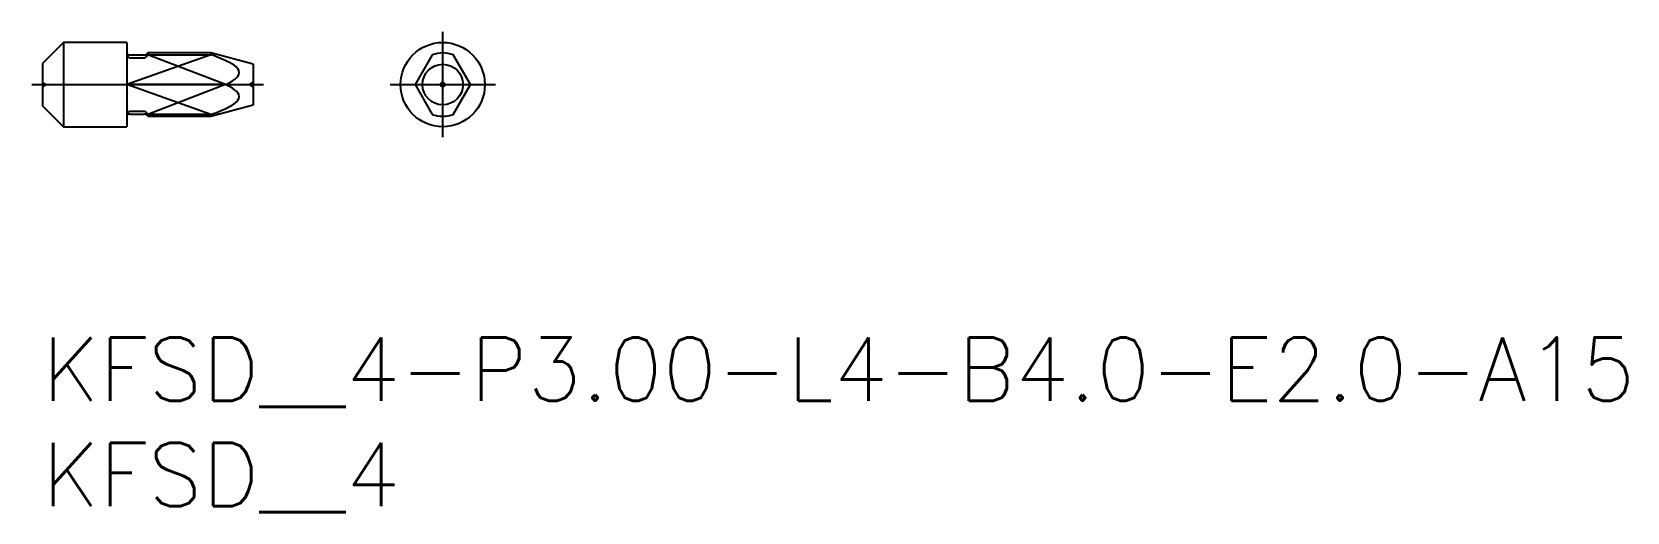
# Model space of a CAD drawing. Extents: x -0.5 to 75.2, y -8.3 to 14.5.
import ezdxf

# ---------------------------------------------------------------- set-up
doc = ezdxf.new("R2010")
doc.units = 0
doc.header["$LTSCALE"] = 0.5
doc.linetypes.add('CENTER', pattern=[50.8, 31.75, -6.35, 6.35, -6.35])
doc.linetypes.add('DASHED', pattern=[19.05, 12.7, -6.35])
for name, color, linetype in [('MSM_CENTER', 1, 'CENTER'), ('MSM_CONTINUOUS', 7, 'CONTINUOUS'), ('MSM_DASHED', 4, 'DASHED'), ('MSM_NARROW', 5, 'CONTINUOUS'), ('MSM_PART_NUMBER', 7, 'CONTINUOUS')]:
    doc.layers.add(name, color=color, linetype=linetype)
doc.styles.get("Standard").update_dxf_attribs({"font": 'txt.shx', "height": 0.5, "bigfont": 'bigfont.shx'})

# ---------------------------------------------------------------- blocks, each defined once
blk = doc.blocks.new('*U18')
at = {"layer": 'MSM_PART_NUMBER'}
blk.add_text('KFSD__4-P3.00-L4-B4.0-E2.0-A15', height=3, dxfattribs=at).set_placement((0, -3))
blk = doc.blocks.new('*U19')
at = {"layer": 'MSM_PART_NUMBER'}
blk.add_text('KFSD__4', height=3, dxfattribs=at).set_placement((0, -8))

msp = doc.modelspace()

# ---------------------------------------------------------------- linework, layer by layer
at = {"layer": 'MSM_CENTER'}
for p, q in [((19, 9.5), (19, 14.5)), ((-0.5, 12), (10.5, 12)), ((16.5, 12), (21.5, 12))]:
    msp.add_line(p, q, dxfattribs=at)
at = {"layer": 'MSM_CONTINUOUS'}
for p, q in [((1, 14), (0, 13)), ((4, 14), (1, 14)), ((1, 14), (1, 10)), ((4, 14), (4, 10)), ((0, 13), (0, 11)), ((4.827, 13.4), (4.173, 13.4)), ((4.173, 13.274), (4.827, 13.274)), ((8, 13.5), (5, 13.5)), ((5, 13.5), (5, 13.414)), ((5, 13.414), (8, 13.414)), ((10, 12.964), (8, 13.5)), ((8, 13.5), (8, 13.414)), ((10, 12.964), (10, 11.036)), ((18.5, 13.414), (17.684, 12)), ((20.316, 12), (19.5, 13.414)), ((8.685, 12), (4, 12)), ((17.684, 12), (18.5, 10.586)), ((19.5, 10.586), (20.316, 12)), ((0, 11), (1, 10)), ((4.827, 10.726), (4.173, 10.726)), ((4.173, 10.6), (4.827, 10.6)), ((8, 10.5), (10, 11.036)), ((1, 10), (4, 10)), ((5, 10.586), (5, 10.5)), ((8, 10.586), (5, 10.586)), ((5, 10.5), (8, 10.5)), ((8, 10.586), (8, 10.5))]:
    msp.add_line(p, q, dxfattribs=at)
for radius in [2, 0.964, 0.1]:
    msp.add_circle((19, 12), radius, dxfattribs=at)
for centre, radius, start, end in [((4.173, 13.6), 0.2, 210, 270), ((4.267, 13.528), 0.29, 203.06957, 220.9699), ((4.211, 13.48), 0.216, 221.00818, 236.21841), ((4.182, 13.436), 0.164, 236.31368, 253.21945), ((4.174, 13.413), 0.139, 253.57017, 269.82113), ((4.827, 13.6), 0.2, 270, 330), ((4.826, 13.415), 0.141, 270.31816, 290.01087), ((4.815, 13.442), 0.171, 290.28543, 305.97486), ((4.778, 13.492), 0.233, 306.23977, 324.36119), ((4.724, 13.533), 0.301, 324.02822, 336.73364), ((5.93, 7.279), 6.475, 62.87988, 71.3596), ((8.403, 11.994), 1.152, 40.7944, 65.43965), ((19, 12), 1.5, 70.52878, 109.47122), ((7.601, 14.425), 2.656, 294.09013, 304.88833), ((8.686, 12.861), 0.753, 305.25335, 321.56094), ((9.076, 12.57), 0.266, 318.26797, 41.59385), ((7.601, 9.575), 2.656, 55.11167, 65.90987), ((8.686, 11.139), 0.753, 38.43906, 54.74665), ((9.076, 11.43), 0.266, 318.40615, 41.73203), ((4.267, 10.472), 0.29, 139.0301, 156.93043), ((4.173, 10.4), 0.2, 90, 150), ((4.211, 10.52), 0.216, 123.78159, 138.99182), ((4.182, 10.564), 0.164, 106.78055, 123.68632), ((4.174, 10.587), 0.139, 90.17887, 106.42983), ((4.826, 10.585), 0.141, 69.98913, 89.68184), ((4.815, 10.558), 0.171, 54.02514, 69.71457), ((4.778, 10.508), 0.233, 35.63881, 53.76023), ((4.724, 10.467), 0.301, 23.26636, 35.97178), ((5.93, 16.721), 6.475, 288.6404, 297.12012), ((8.403, 12.006), 1.152, 294.56035, 319.2056), ((4.827, 10.4), 0.2, 30, 90), ((19, 12), 1.5, 250.52878, 289.47122)]:
    msp.add_arc(centre, radius, start, end, dxfattribs=at)
at = {"layer": 'MSM_DASHED'}
for p, q in [((0, 12.1), (0.173, 12)), ((0.173, 12), (0, 11.9)), ((10, 12.1), (9.827, 12)), ((9.827, 12), (10, 11.9))]:
    msp.add_line(p, q, dxfattribs=at)
at = {"layer": 'MSM_NARROW'}
for p, q in [((8, 13.414), (4, 12)), ((8.685, 12), (5, 13.414)), ((8, 10.586), (4, 12)), ((8.685, 12), (5, 10.586))]:
    msp.add_line(p, q, dxfattribs=at)

# ---------------------------------------------------------------- block references
at = {"layer": 'MSM_CONTINUOUS'}
for name in ['*U18', '*U19']:
    msp.add_blockref(name, (0, 0), dxfattribs=at)

doc.saveas('drawing.dxf')
